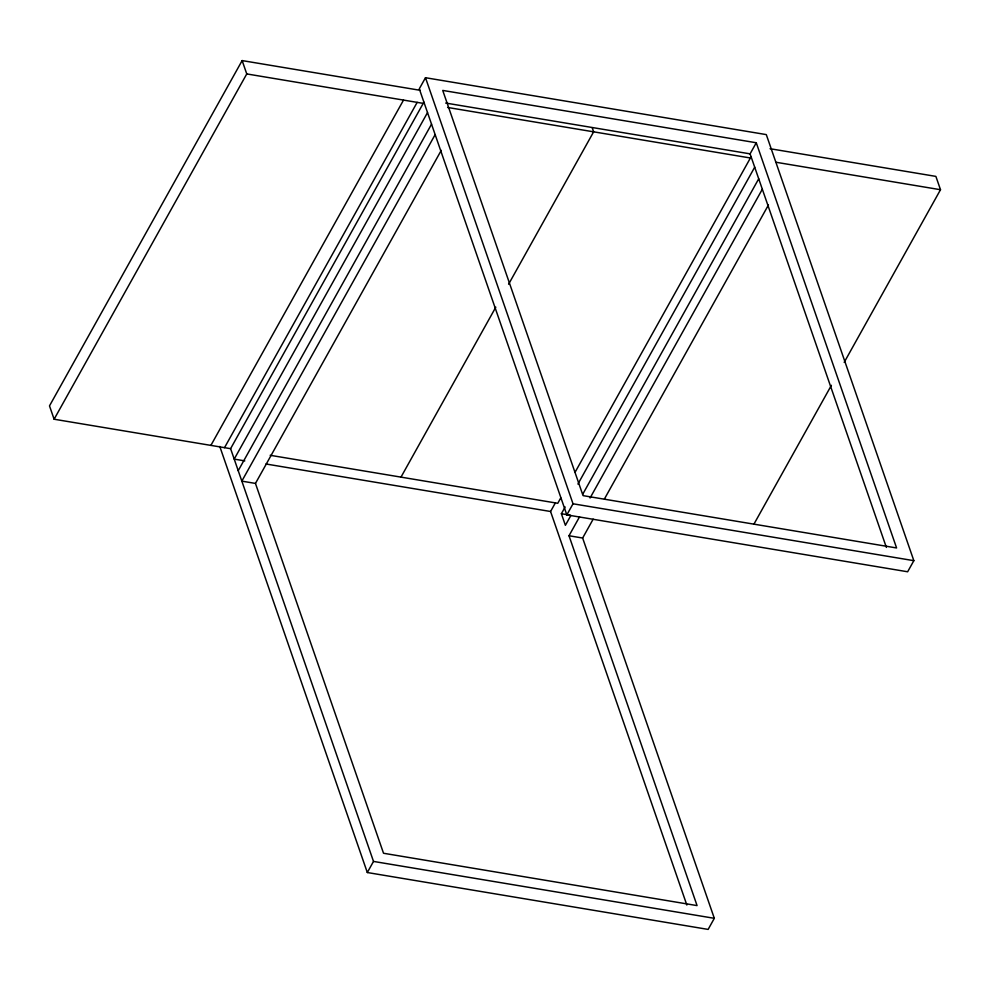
<?xml version="1.0" encoding="UTF-8"?>
<svg xmlns="http://www.w3.org/2000/svg" width="990" height="990" viewBox="0 0 990 990"><rect width="100%" height="100%" fill="white"/><g stroke="black" fill="none" stroke-linecap="round" stroke-linejoin="round"><path stroke-width="1.49" d="M420.144 90.3L242.142 60.588L49.5 405.888L54.116 419.228L230.608 448.68L373.502 861.424L367.315 872.524L708.135 929.412L714.322 918.312L582.64 538.028L593.171 519.156M54.116 419.228L246.758 73.928L242.142 60.588M210.895 445.389L403.524 100.089M425.49 77.715L419.29 88.815L566.837 514.887L907.644 571.774L913.844 560.674L766.297 134.603L425.49 77.715L573.024 503.786L566.837 514.887M224.52 447.666L417.161 102.366M230.583 448.68L423.906 102.143M427.519 112.588L234.197 459.113L244.802 460.882M238.206 470.708L431.541 124.171M435.154 134.615L241.82 481.14L255.457 483.417L383.526 853.256L697.071 905.602L569.003 535.751L579.534 516.879M255.457 483.417L441.255 150.369M400.987 477.131L495.804 307.172M508.6 284.241L593.629 131.831L592.243 127.821M686.85 905.033L550.564 511.496L555.39 502.858M886.372 547.421L750.086 153.858L756.273 142.758L442.728 90.424L583.048 495.631L896.594 547.965L756.273 142.758M560.773 497.896L557.766 503.291L270.159 455.289M575.066 472.279L751.088 156.767M570.661 515.889L565.389 525.319L561.38 513.723L565.142 506.991M577.925 484.061L754.702 167.199M582.689 494.307L758.724 178.794M590.065 498.007L762.325 189.226M604.457 498.923L768.438 204.98M753.885 524.23L831.39 385.308M844.185 362.377L940.5 189.721L935.884 176.393L770.059 148.71M445.673 103.047L750.086 153.858M246.758 73.928L423.25 103.381M447.591 107.452L750.408 157.992M776.21 162.298L940.5 189.721M573.024 503.786L913.844 560.674M265.939 463.988L550.564 511.496M561.38 513.723L570.463 515.245M569.003 535.751L582.64 538.028M373.502 861.424L714.322 918.312M219.78 446.44L367.315 872.524"/></g></svg>
